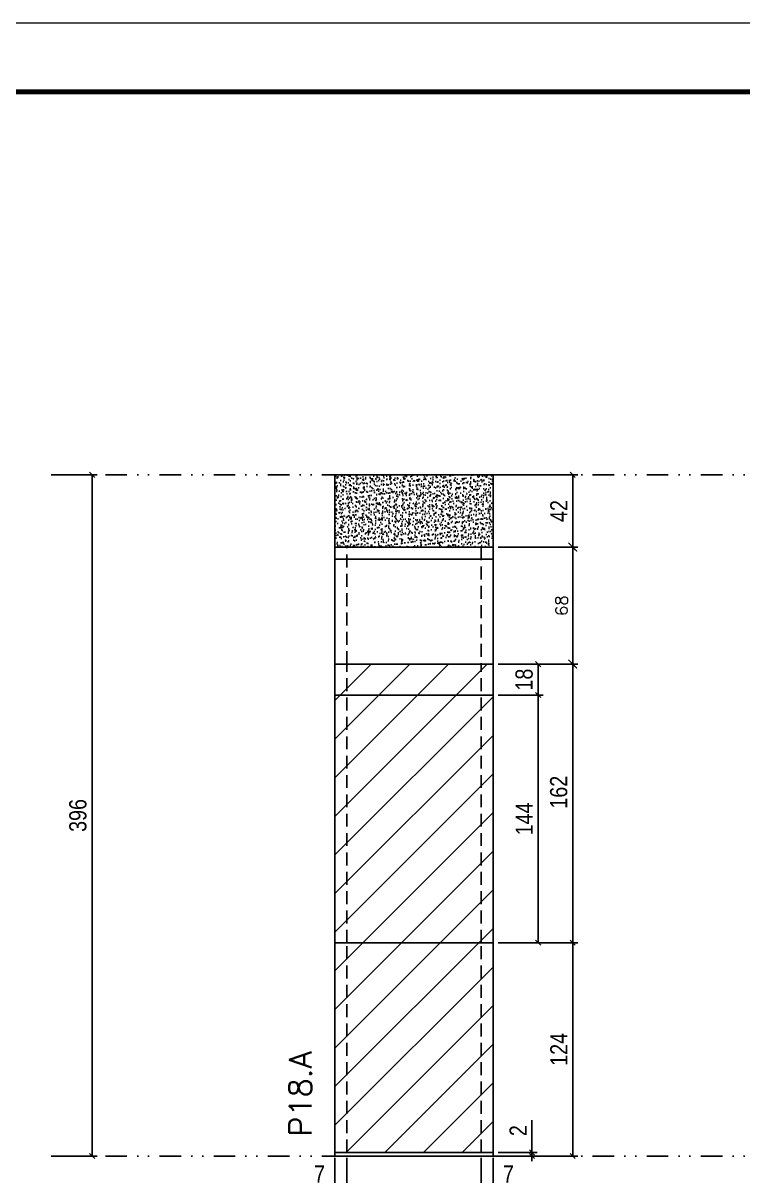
# Model space of a CAD drawing. Extents: x 1945 to 10875, y -3405 to 3369.
# Drawn here: x 7132 to 7550, y 421 to 1091 of the extents above; entities that cross this region are included whole.
import ezdxf

# ---------------------------------------------------------------- set-up
doc = ezdxf.new("R2010")
doc.units = 0
for name, pattern in [('DASHED', [0.75, 0.5, -0.25]), ('DIVIDE2', [0.625, 0.25, -0.125, 0, -0.125, 0, -0.125]), ('HIDDEN', [0.375, 0.25, -0.125])]:
    doc.linetypes.add(name, pattern=pattern)
for name, color, linetype in [('COTA', 241, 'Continuous'), ('cotas', 4, 'Continuous'), ('Nível', 160, 'Continuous'), ('Painéis', 200, 'Continuous'), ('SARR_2.2x7', 40, 'Continuous'), ('Sarrafo de Pressão', 42, 'HIDDEN')]:
    doc.layers.add(name, color=color, linetype=linetype)
for name, color, linetype, lineweight in [('Folhas', 255, 'Continuous', 9), ('Hachura', 251, 'Continuous', 9), ('SARRAFO DE PRESSAO', 251, 'DASHED', 9), ('Texto Seção', 7, 'Continuous', 15)]:
    doc.layers.add(name, color=color, linetype=linetype, lineweight=lineweight)
doc.styles.add('COTA TECNICA', font='techl___.ttf', dxfattribs={"height": 10})
doc.styles.add('COTA TECNICA-50', font='techl___.ttf', dxfattribs={"height": 10})
doc.styles.add('REGUA-120', font='ROMANS.shx', dxfattribs={"height": 15})
doc.styles.add('ROMANS', font='romans.shx')
doc.dimstyles.new('COTA PAINEL-50', dxfattribs={"dimtxt": 10, "dimasz": 3, "dimexe": 3, "dimexo": 3, "dimgap": 3, "dimtad": 1, "dimdec": 1, "dimzin": 12, "dimdsep": 46, "dimtxsty": 'COTA TECNICA-50', "dimblk1": 'OBLIQUE', "dimblk2": 'OBLIQUE', "dimsah": 1, "dimcen": 0.9, "dimclrd": 4, "dimclre": 4, "dimclrt": 240, "dimadec": 1, "dimazin": 3, "dimtfac": 1, "dimtdec": 1, "dimtmove": 0, "dimatfit": 3, "dimfxl": 1, "dimtolj": 1, "dimtzin": 12, "dimarcsym": 0})
doc.dimstyles.new('Cota Paínel', dxfattribs={"dimtxt": 7, "dimasz": 5, "dimexe": 3, "dimexo": 3, "dimgap": 3, "dimtad": 1, "dimdec": 1, "dimzin": 12, "dimdsep": 46, "dimtxsty": 'ROMANS', "dimblk": 'ARCHTICK', "dimcen": 0, "dimclrd": 4, "dimclre": 4, "dimclrt": 1, "dimadec": 1, "dimazin": 3, "dimtfac": 1, "dimtdec": 1, "dimtmove": 0, "dimatfit": 3, "dimldrblk": 'OBLIQUE', "dimfxl": 1, "dimtolj": 1, "dimtzin": 12, "dimarcsym": 0})
doc.dimstyles.new('PAINEL', dxfattribs={"dimtxt": 10, "dimasz": 3, "dimexe": 3, "dimexo": 3, "dimgap": 3, "dimtad": 1, "dimdec": 1, "dimzin": 12, "dimdsep": 46, "dimtxsty": 'COTA TECNICA', "dimblk1": 'OBLIQUE', "dimblk2": 'OBLIQUE', "dimsah": 1, "dimcen": 0.9, "dimclrd": 4, "dimclre": 4, "dimclrt": 240, "dimadec": 1, "dimazin": 3, "dimtfac": 1, "dimtdec": 1, "dimtmove": 0, "dimatfit": 3, "dimfxl": 1, "dimtolj": 1, "dimtzin": 12, "dimarcsym": 0})

# ---------------------------------------------------------------- blocks, each defined once
blk = doc.blocks.new('9999999999')
at = {"layer": 'Folhas'}
blk.add_lwpolyline([(98138.98, 34190.21), (99623.98, 34190.21), (99623.98, 35240.21), (98138.98, 35240.21)], close=True, dxfattribs=at)
at = {"layer": 'Folhas', "color": 30, "const_width": 3}
blk.add_lwpolyline([(98213.98, 34230.21), (99583.98, 34230.21), (99583.98, 35200.21), (98213.98, 35200.21)], close=True, dxfattribs=at)
blk = doc.blocks.new('_Oblique')
at = {"color": 0, "linetype": 'ByBlock', "lineweight": -2}
blk.add_line((-0.5, -0.5), (0.5, 0.5), dxfattribs=at)
blk = doc.blocks.new('*D325')
at = {"layer": 'cotas', "color": 4, "linetype": 'ByBlock', "lineweight": -2, "transparency": 16777216}
for p, q in [((7151.36, 828.51), (7175.08, 828.51)), ((7172.08, 828.51), (7172.08, 432.51)), ((7151.36, 432.51), (7175.08, 432.51))]:
    blk.add_line(p, q, dxfattribs=at)
at = {"layer": 'Defpoints', "color": 0, "linetype": 'ByBlock', "transparency": 16777216}
for p in [(7148.36, 828.51), (7148.36, 432.51), (7172.08, 432.51)]:
    blk.add_point(p, dxfattribs=at)
at = {"layer": 'cotas', "color": 4, "linetype": 'ByBlock', "lineweight": -2, "transparency": 16777216, "xscale": 3, "yscale": 3, "zscale": 3}
for p, rotation in [((7172.08, 828.51), 90), ((7172.08, 432.51), 270)]:
    blk.add_blockref('_Oblique', p, dxfattribs=dict(at, rotation=rotation))
at = {"layer": 'cotas', "color": 240, "linetype": 'ByBlock', "transparency": 16777216, "insert": (7163.83, 630.51), "char_height": 10, "attachment_point": 5, "rotation": 90, "style": 'COTA TECNICA'}
blk.add_mtext('\\A1;396', dxfattribs=at)
blk = doc.blocks.new('*D188')
at = {"layer": 'COTA', "color": 4, "lineweight": -2, "transparency": 16777216}
for p, q in [((7313.07, 431.51), (7313.07, 377.33)), ((7405.07, 431.51), (7405.07, 377.33)), ((7313.07, 380.33), (7405.07, 380.33))]:
    blk.add_line(p, q, dxfattribs=at)
at = {"layer": 'Defpoints', "color": 0, "transparency": 16777216}
for p in [(7313.07, 434.51), (7405.07, 434.51), (7405.07, 380.33)]:
    blk.add_point(p, dxfattribs=at)
at = {"layer": 'COTA', "color": 4, "lineweight": -2, "transparency": 16777216, "xscale": 3, "yscale": 3, "zscale": 3, "rotation": 180}
blk.add_blockref('_Oblique', (7313.07, 380.33), dxfattribs=at)
at = {"layer": 'COTA', "color": 4, "lineweight": -2, "transparency": 16777216, "xscale": 3, "yscale": 3, "zscale": 3}
blk.add_blockref('_Oblique', (7405.07, 380.33), dxfattribs=at)
at = {"layer": 'COTA', "color": 240, "transparency": 16777216, "insert": (7359.07, 388.42), "char_height": 10, "attachment_point": 5, "style": 'COTA TECNICA'}
blk.add_mtext('\\A1;92', dxfattribs=at)
blk = doc.blocks.new('*D189')
at = {"layer": 'COTA', "color": 4, "lineweight": -2, "transparency": 16777216}
for p, q in [((7408.07, 556.51), (7454.31, 556.51)), ((7451.31, 432.51), (7451.31, 556.51)), ((7408.07, 432.51), (7454.31, 432.51))]:
    blk.add_line(p, q, dxfattribs=at)
at = {"layer": 'Defpoints', "color": 0, "transparency": 16777216}
for p in [(7405.07, 556.51), (7451.31, 556.51), (7405.07, 432.51)]:
    blk.add_point(p, dxfattribs=at)
at = {"layer": 'COTA', "color": 4, "lineweight": -2, "transparency": 16777216, "xscale": 3, "yscale": 3, "zscale": 3}
for p, rotation in [((7451.31, 556.51), 90), ((7451.31, 432.51), 270)]:
    blk.add_blockref('_Oblique', p, dxfattribs=dict(at, rotation=rotation))
at = {"layer": 'COTA', "color": 240, "transparency": 16777216, "insert": (7443.23, 494.51), "char_height": 10, "attachment_point": 5, "rotation": 90, "style": 'COTA TECNICA-50'}
blk.add_mtext('\\A1;124', dxfattribs=at)
blk = doc.blocks.new('*D190')
at = {"layer": 'COTA', "color": 4, "lineweight": -2, "transparency": 16777216}
for p, q in [((7427.59, 434.51), (7427.59, 453.31)), ((7408.07, 434.51), (7430.59, 434.51)), ((7408.07, 432.51), (7430.59, 432.51)), ((7427.59, 432.51), (7427.59, 434.51)), ((7427.59, 432.51), (7427.59, 429.51))]:
    blk.add_line(p, q, dxfattribs=at)
at = {"layer": 'Defpoints', "color": 0, "transparency": 16777216}
for p in [(7405.07, 434.51), (7405.07, 432.51), (7427.59, 432.51)]:
    blk.add_point(p, dxfattribs=at)
at = {"layer": 'COTA', "color": 4, "lineweight": -2, "transparency": 16777216, "xscale": 3, "yscale": 3, "zscale": 3}
for p, rotation in [((7427.59, 434.51), 270), ((7427.59, 432.51), 90)]:
    blk.add_blockref('_Oblique', p, dxfattribs=dict(at, rotation=rotation))
at = {"layer": 'COTA', "color": 240, "transparency": 16777216, "insert": (7419.59, 447.25), "char_height": 10, "attachment_point": 5, "rotation": 90, "style": 'COTA TECNICA-50'}
blk.add_mtext('\\A1;2', dxfattribs=at)
blk = doc.blocks.new('*D191')
at = {"layer": 'COTA', "color": 4, "linetype": 'ByBlock', "lineweight": -2, "transparency": 16777216}
for p, q in [((7408.07, 700.51), (7434.19, 700.51)), ((7431.19, 556.51), (7431.19, 700.51)), ((7408.07, 556.51), (7434.19, 556.51))]:
    blk.add_line(p, q, dxfattribs=at)
at = {"layer": 'Defpoints', "color": 0, "linetype": 'ByBlock', "transparency": 16777216}
for p in [(7405.07, 700.51), (7431.19, 700.51), (7405.07, 556.51)]:
    blk.add_point(p, dxfattribs=at)
at = {"layer": 'COTA', "color": 4, "linetype": 'ByBlock', "lineweight": -2, "transparency": 16777216, "xscale": 3, "yscale": 3, "zscale": 3}
for p, rotation in [((7431.19, 700.51), 90), ((7431.19, 556.51), 270)]:
    blk.add_blockref('_Oblique', p, dxfattribs=dict(at, rotation=rotation))
at = {"layer": 'COTA', "color": 240, "linetype": 'ByBlock', "transparency": 16777216, "insert": (7423.11, 628.51), "char_height": 10, "attachment_point": 5, "rotation": 90, "style": 'COTA TECNICA'}
blk.add_mtext('\\A1;144', dxfattribs=at)
blk = doc.blocks.new('*D192')
at = {"layer": 'COTA', "color": 4, "linetype": 'ByBlock', "lineweight": -2, "transparency": 16777216}
for p, q in [((7408.07, 718.51), (7434.19, 718.51)), ((7431.19, 700.51), (7431.19, 718.51)), ((7408.07, 700.51), (7434.19, 700.51))]:
    blk.add_line(p, q, dxfattribs=at)
at = {"layer": 'Defpoints', "color": 0, "linetype": 'ByBlock', "transparency": 16777216}
for p in [(7405.07, 718.51), (7431.19, 718.51), (7405.07, 700.51)]:
    blk.add_point(p, dxfattribs=at)
at = {"layer": 'COTA', "color": 4, "linetype": 'ByBlock', "lineweight": -2, "transparency": 16777216, "xscale": 3, "yscale": 3, "zscale": 3}
for p, rotation in [((7431.19, 718.51), 90), ((7431.19, 700.51), 270)]:
    blk.add_blockref('_Oblique', p, dxfattribs=dict(at, rotation=rotation))
at = {"layer": 'COTA', "color": 240, "linetype": 'ByBlock', "transparency": 16777216, "insert": (7423.09, 709.51), "char_height": 10, "attachment_point": 5, "rotation": 90, "style": 'COTA TECNICA'}
blk.add_mtext('\\A1;18', dxfattribs=at)
blk = doc.blocks.new('*D193')
at = {"layer": 'COTA', "color": 4, "lineweight": -2, "transparency": 16777216}
for p, q in [((7313.07, 429.51), (7313.07, 411)), ((7320.07, 431.51), (7320.07, 411)), ((7313.07, 414), (7298.34, 414)), ((7320.07, 414), (7313.07, 414))]:
    blk.add_line(p, q, dxfattribs=at)
at = {"layer": 'Defpoints', "color": 0, "transparency": 16777216}
for p in [(7313.07, 432.51), (7320.07, 434.51), (7313.07, 414)]:
    blk.add_point(p, dxfattribs=at)
at = {"layer": 'COTA', "color": 4, "lineweight": -2, "transparency": 16777216, "xscale": 3, "yscale": 3, "zscale": 3, "rotation": 180}
blk.add_blockref('_Oblique', (7313.07, 414), dxfattribs=at)
at = {"layer": 'COTA', "color": 4, "lineweight": -2, "transparency": 16777216, "xscale": 3, "yscale": 3, "zscale": 3}
blk.add_blockref('_Oblique', (7320.07, 414), dxfattribs=at)
at = {"layer": 'COTA', "color": 240, "transparency": 16777216, "insert": (7304.2, 422.07), "char_height": 10, "attachment_point": 5, "style": 'COTA TECNICA-50'}
blk.add_mtext('\\A1;7', dxfattribs=at)
blk = doc.blocks.new('*D194')
at = {"layer": 'COTA', "color": 4, "lineweight": -2, "transparency": 16777216}
for p, q in [((7398.07, 431.51), (7398.07, 411)), ((7405.07, 429.51), (7405.07, 411)), ((7398.07, 414), (7405.07, 414)), ((7405.07, 414), (7419.8, 414))]:
    blk.add_line(p, q, dxfattribs=at)
at = {"layer": 'Defpoints', "color": 0, "transparency": 16777216}
for p in [(7398.07, 434.51), (7405.07, 432.51), (7405.07, 414)]:
    blk.add_point(p, dxfattribs=at)
at = {"layer": 'COTA', "color": 4, "lineweight": -2, "transparency": 16777216, "xscale": 3, "yscale": 3, "zscale": 3, "rotation": 180}
blk.add_blockref('_Oblique', (7398.07, 414), dxfattribs=at)
at = {"layer": 'COTA', "color": 4, "lineweight": -2, "transparency": 16777216, "xscale": 3, "yscale": 3, "zscale": 3}
blk.add_blockref('_Oblique', (7405.07, 414), dxfattribs=at)
at = {"layer": 'COTA', "color": 240, "transparency": 16777216, "insert": (7413.93, 422.07), "char_height": 10, "attachment_point": 5, "style": 'COTA TECNICA-50'}
blk.add_mtext('\\A1;7', dxfattribs=at)
blk = doc.blocks.new('*D303')
at = {"layer": 'COTA', "color": 4, "linetype": 'ByBlock', "lineweight": -2, "transparency": 16777216}
for p, q in [((7408.07, 718.51), (7454.31, 718.51)), ((7451.31, 556.51), (7451.31, 718.51)), ((7408.07, 556.51), (7454.31, 556.51))]:
    blk.add_line(p, q, dxfattribs=at)
at = {"layer": 'Defpoints', "color": 0, "linetype": 'ByBlock', "transparency": 16777216}
for p in [(7405.07, 718.51), (7451.31, 718.51), (7405.07, 556.51)]:
    blk.add_point(p, dxfattribs=at)
at = {"layer": 'COTA', "color": 4, "linetype": 'ByBlock', "lineweight": -2, "transparency": 16777216, "xscale": 3, "yscale": 3, "zscale": 3}
for p, rotation in [((7451.31, 718.51), 90), ((7451.31, 556.51), 270)]:
    blk.add_blockref('_Oblique', p, dxfattribs=dict(at, rotation=rotation))
at = {"layer": 'COTA', "color": 240, "linetype": 'ByBlock', "transparency": 16777216, "insert": (7443.2, 644.01), "char_height": 10, "attachment_point": 5, "rotation": 90, "style": 'COTA TECNICA'}
blk.add_mtext('\\A1;162', dxfattribs=at)
blk = doc.blocks.new('*D360')
at = {"layer": 'COTA', "color": 4, "lineweight": -2, "transparency": 16777216}
for p, q in [((7408.07, 828.51), (7454.31, 828.51)), ((7451.31, 786.51), (7451.31, 828.51)), ((7408.07, 786.51), (7454.31, 786.51))]:
    blk.add_line(p, q, dxfattribs=at)
at = {"layer": 'Defpoints', "color": 0, "transparency": 16777216}
for p in [(7405.07, 828.51), (7451.31, 828.51), (7405.07, 786.51)]:
    blk.add_point(p, dxfattribs=at)
at = {"layer": 'COTA', "color": 4, "lineweight": -2, "transparency": 16777216, "xscale": 3, "yscale": 3, "zscale": 3}
for p, rotation in [((7451.31, 828.51), 90), ((7451.31, 786.51), 270)]:
    blk.add_blockref('_Oblique', p, dxfattribs=dict(at, rotation=rotation))
at = {"layer": 'COTA', "color": 240, "transparency": 16777216, "insert": (7443.23, 807.51), "char_height": 10, "attachment_point": 5, "rotation": 90, "style": 'COTA TECNICA'}
blk.add_mtext('\\A1;42', dxfattribs=at)
blk = doc.blocks.new('_ArchTick')
at = {"color": 0, "linetype": 'ByBlock', "const_width": 0.15}
blk.add_lwpolyline([(-0.5, -0.5), (0.5, 0.5)], dxfattribs=at)
blk = doc.blocks.new('*D358')
at = {"layer": 'COTA', "color": 4, "lineweight": -2, "transparency": 16777216}
for p, q in [((7408.07, 786.51), (7454.31, 786.51)), ((7451.31, 786.51), (7451.31, 718.51)), ((7408.07, 718.51), (7454.31, 718.51))]:
    blk.add_line(p, q, dxfattribs=at)
at = {"layer": 'Defpoints', "color": 0, "transparency": 16777216}
for p in [(7405.07, 786.51), (7405.07, 718.51), (7451.31, 718.51)]:
    blk.add_point(p, dxfattribs=at)
at = {"layer": 'COTA', "color": 4, "lineweight": -2, "transparency": 16777216, "xscale": 5, "yscale": 5, "zscale": 5}
for p, rotation in [((7451.31, 786.51), 90), ((7451.31, 718.51), 270)]:
    blk.add_blockref('_ArchTick', p, dxfattribs=dict(at, rotation=rotation))
at = {"layer": 'COTA', "color": 1, "transparency": 16777216, "insert": (7444.81, 752.51), "char_height": 7, "attachment_point": 5, "rotation": 90, "style": 'ROMANS'}
blk.add_mtext('\\A1;68', dxfattribs=at)

msp = doc.modelspace()

# ---------------------------------------------------------------- hatches: boundary and pattern name
at = {"layer": 'COTA', "linetype": 'ByBlock'}
h = msp.add_hatch(dxfattribs=at)
h.set_pattern_fill('AR-CONC', color=256, scale=0.03)
h.set_pattern_definition([(50, (-123790.017, -26060.7547), (5.46554007, -0.47817257), [0.5715, -6.2865]), (355, (-123790.017, -26060.7547), (-1.05730264, 5.73170536), [0.4572, -5.02921753]), (100.4514447, (-123789.5613, -26060.7945), (4.40823741, 5.25353256), [0.48570026, -5.34270734]), (46.1842, (-123790.017, -26059.231), (8.13237123, -1.26126984), [0.85725, -9.42975]), (96.6355576, (-123789.339, -26059.336), (7.122124, 7.42278374), [0.7285507, -8.01406824]), (351.184151, (-123790.017, -26059.231), (7.122124, 7.42278374), [0.685799, -7.54379196]), (21, (-123789.255, -26059.6117), (4.54843174, -3.06795595), [0.5715, -6.2865]), (326, (-123789.255, -26059.6117), (1.85406085, 5.52563898), [0.4572, -5.0292]), (71.451445, (-123788.876, -26059.8674), (6.40249258, 2.45768307), [0.48570026, -5.34269813]), (37.5, (-123790.0168, -26060.7547), (0.092658098, 2.536651166), [0, -4.96824, 0, -5.1054, 0, -5.04825]), (7.5, (-123790.0168, -26060.7547), (2.004589875, 3.005417245), [0, -2.91084, 0, -4.85394, 0, -1.92405]), (327.5, (-123791.716, -26060.7547), (4.067717855, -0.17186232), [0, -1.905, 0, -5.9436, 0, -7.8867]), (317.5, (-123792.478, -26060.7547), (4.44387544, 0.76279473), [0, -2.4765, 0, -3.94716, 0, -5.6007])])
h.paths.add_polyline_path([(7313.07, 786.51), (7405.07, 786.51), (7405.07, 828.51), (7313.07, 828.51)])
at = {"layer": 'Hachura', "linetype": 'ByBlock'}
h = msp.add_hatch(dxfattribs=at)
h.set_pattern_fill('ANSI31', color=256, scale=5)
h.set_pattern_definition([(45, (-127075.793, -33000.405), (-11.2253202, 11.2253202), [])])
h.paths.add_polyline_path([(7405.07, 556.51), (7313.07, 556.51), (7313.07, 434.51), (7405.07, 434.51)])
h.paths.add_polyline_path([(7405.07, 700.51), (7313.07, 700.51), (7313.07, 556.51), (7405.07, 556.51)])
h.paths.add_polyline_path([(7405.07, 718.51), (7313.07, 718.51), (7313.07, 700.51), (7405.07, 700.51)])
h.paths.add_polyline_path([(7720.94, 700.51), (7628.94, 700.51), (7628.94, 556.51), (7720.94, 556.51)])
h.paths.add_polyline_path([(7720.94, 556.51), (7628.94, 556.51), (7628.94, 434.51), (7720.94, 434.51)])
h.paths.add_polyline_path([(7720.94, 718.51), (7628.94, 718.51), (7628.94, 700.51), (7720.94, 700.51)])
h.paths.add_polyline_path([(7955.49, 678.49), (7915.49, 678.49), (7915.49, 434.51), (7955.49, 434.51)])
h.paths.add_polyline_path([(7955.49, 678.49), (7915.49, 678.49)], flags=17)

# ---------------------------------------------------------------- linework, layer by layer
at = {"layer": 'COTA', "linetype": 'ByBlock'}
msp.add_lwpolyline([(7313.07, 786.51), (7405.07, 786.51), (7405.07, 828.51), (7313.07, 828.51)], close=True, dxfattribs=at)
at = {"layer": 'Nível', "color": 4, "linetype": 'DIVIDE2', "ltscale": 50}
for p, q in [((7148.36, 828.51), (8158.71, 828.51)), ((7148.36, 432.51), (8158.71, 432.51))]:
    msp.add_line(p, q, dxfattribs=at)
at = {"layer": 'Painéis'}
for p, q in [((7313.07, 786.51), (7405.07, 786.51)), ((7313.07, 718.51), (7313.07, 786.51)), ((7405.07, 786.51), (7405.07, 718.51))]:
    msp.add_line(p, q, dxfattribs=at)
for points in [[(7313.07, 700.51), (7405.07, 700.51), (7405.07, 718.51), (7313.07, 718.51)], [(7405.07, 556.51), (7313.07, 556.51), (7313.07, 700.51), (7405.07, 700.51)], [(7313.07, 434.51), (7405.07, 434.51), (7405.07, 556.51), (7313.07, 556.51)], [(7313.07, 434.51), (7405.07, 434.51), (7405.07, 432.51), (7313.07, 432.51)]]:
    msp.add_lwpolyline(points, close=True, dxfattribs=at)
at = {"layer": 'SARR_2.2x7'}
msp.add_line((7405.07, 779.51), (7313.07, 779.51), dxfattribs=at)
at = {"layer": 'Sarrafo de Pressão', "ltscale": 30}
for p, q in [((7320.07, 718.51), (7320.07, 786.51)), ((7398.07, 786.51), (7398.07, 718.51)), ((7320.07, 556.51), (7320.07, 718.51)), ((7398.07, 556.51), (7398.07, 718.51)), ((7320.07, 434.51), (7320.07, 556.51)), ((7398.07, 434.51), (7398.07, 556.51))]:
    msp.add_line(p, q, dxfattribs=at)

# ---------------------------------------------------------------- block references
at = {"layer": 'SARRAFO DE PRESSAO', "color": 6, "linetype": 'ByBlock'}
msp.add_blockref('9999999999', (-91425.27, -34148.98), dxfattribs=at)

# ---------------------------------------------------------------- texts
at = {"layer": 'Texto Seção', "insert": (7299.6, 443.76), "char_height": 13, "width": 285.3299, "attachment_point": 7, "rotation": 90, "style": 'REGUA-120'}
msp.add_mtext('P18.A', dxfattribs=at)

# ---------------------------------------------------------------- dimensions: what is measured, and where the dimension line sits
at = {"layer": 'COTA'}
dim = msp.add_linear_dim(base=(7451.31, 828.51), p1=(7405.07, 786.51), p2=(7405.07, 828.51), angle=90, dimstyle='PAINEL', override={"dimarcsym": 2}, dxfattribs=at)
dim.commit()
dim.dimension.update_dxf_attribs({"geometry": '*D360', "text_midpoint": (7443.23, 807.51)})
for base, p1, p2, angle, dimstyle, picture, middle in [((7451.31, 718.51), (7405.07, 786.51), (7405.07, 718.51), 90, 'Cota Paínel', '*D358', (7444.81, 752.51)), ((7451.31, 556.51), (7405.07, 432.51), (7405.07, 556.51), 90, 'COTA PAINEL-50', '*D189', (7443.23, 494.51)), ((7313.07, 414), (7320.07, 434.51), (7313.07, 432.51), 180, 'COTA PAINEL-50', '*D193', (7304.2, 422.07))]:
    dim = msp.add_linear_dim(base=base, p1=p1, p2=p2, angle=angle, dimstyle=dimstyle, dxfattribs=at)
    dim.commit()
    dim.dimension.update_dxf_attribs({"geometry": picture, "text_midpoint": middle})
at = {"layer": 'COTA', "linetype": 'ByBlock'}
dim = msp.add_linear_dim(base=(7431.19, 718.51), p1=(7405.07, 700.51), p2=(7405.07, 718.51), angle=90, dimstyle='PAINEL', override={"dimtmove": 1}, dxfattribs=at)
dim.commit()
dim.dimension.update_dxf_attribs({"geometry": '*D192', "text_midpoint": (7431.19, 709.51), "dimtype": 160})
dim = msp.add_linear_dim(base=(7451.31, 718.51), p1=(7405.07, 556.51), p2=(7405.07, 718.51), angle=90, dimstyle='PAINEL', dxfattribs=at)
dim.commit()
dim.dimension.update_dxf_attribs({"geometry": '*D303', "text_midpoint": (7451.31, 644.01), "dimtype": 160})
dim = msp.add_linear_dim(base=(7431.19, 700.51), p1=(7405.07, 556.51), p2=(7405.07, 700.51), angle=90, dimstyle='PAINEL', dxfattribs=at)
dim.commit()
dim.dimension.update_dxf_attribs({"geometry": '*D191', "text_midpoint": (7423.11, 628.51)})
at = {"layer": 'COTA'}
dim = msp.add_linear_dim(base=(7427.59, 432.51), p1=(7405.07, 434.51), p2=(7405.07, 432.51), angle=90, dimstyle='COTA PAINEL-50', dxfattribs=at)
dim.commit()
dim.dimension.update_dxf_attribs({"geometry": '*D190', "text_midpoint": (7427.59, 447.25), "dimtype": 160})
dim = msp.add_linear_dim(base=(7405.07, 380.33), p1=(7313.07, 434.51), p2=(7405.07, 434.51), dimstyle='PAINEL', override={"dimarcsym": 2}, dxfattribs=at)
dim.commit()
dim.dimension.update_dxf_attribs({"geometry": '*D188', "text_midpoint": (7359.07, 388.42)})
dim = msp.add_linear_dim(base=(7405.07, 414), p1=(7398.07, 434.51), p2=(7405.07, 432.51), dimstyle='COTA PAINEL-50', dxfattribs=at)
dim.commit()
dim.dimension.update_dxf_attribs({"geometry": '*D194', "text_midpoint": (7413.93, 422.07)})
at = {"layer": 'cotas', "linetype": 'ByBlock'}
dim = msp.add_linear_dim(base=(7172.08, 432.51), p1=(7148.36, 828.51), p2=(7148.36, 432.51), angle=90, dimstyle='PAINEL', dxfattribs=at)
dim.commit()
dim.dimension.update_dxf_attribs({"geometry": '*D325', "text_midpoint": (7172.08, 630.51), "dimtype": 160})

doc.saveas('drawing.dxf')
